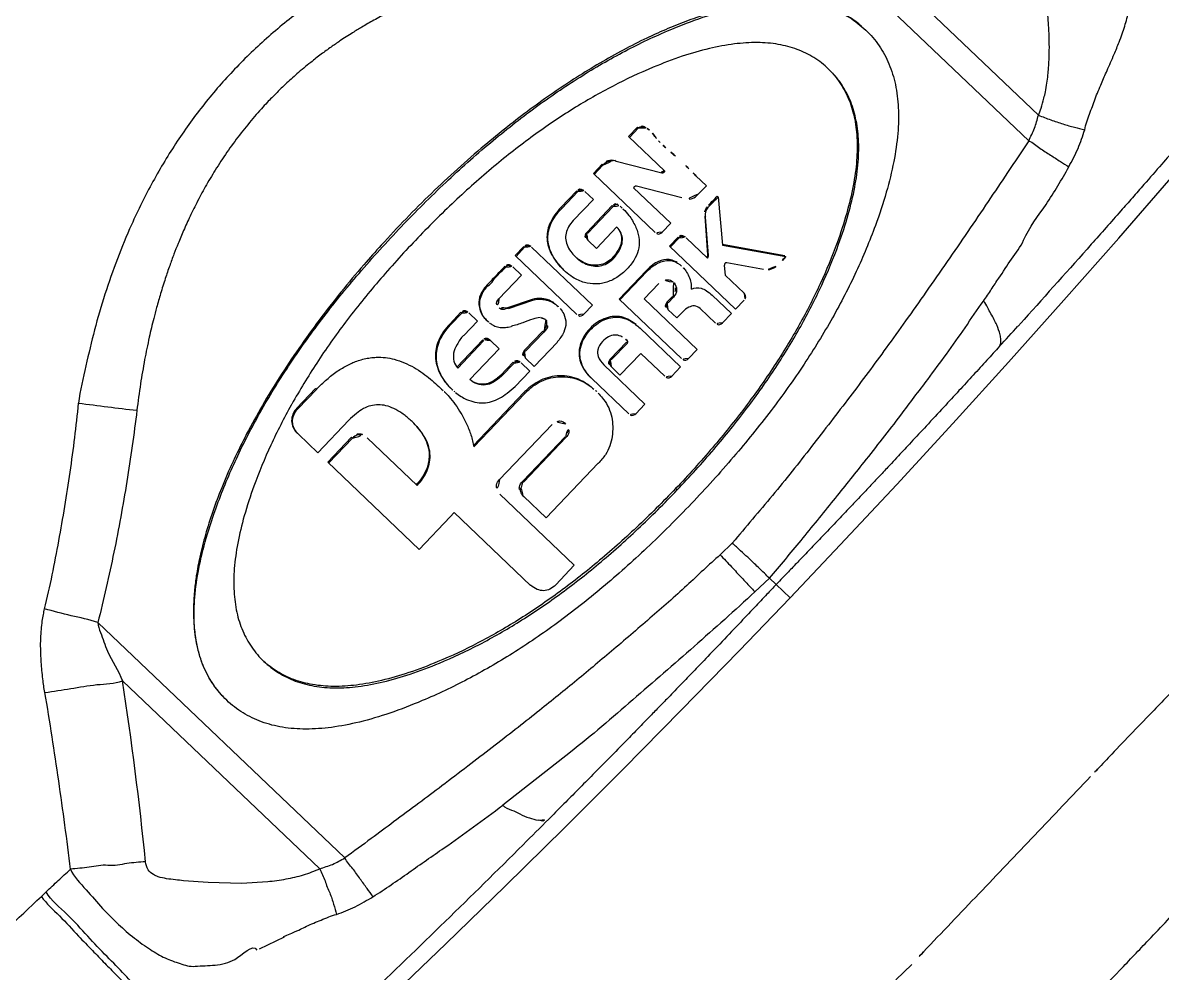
# Model space of a CAD drawing. Header units: millimetres. Extents: x 1145859089 to 1147511753, y -1047484727 to -1047247487.
# Drawn here: x 1146330632.4 to 1146330710.9, y -1047436318 to -1047436252.5 of the extents above; entities that cross this region are included whole.
import ezdxf
from ezdxf.xclip import XClip

# ---------------------------------------------------------------- set-up
doc = ezdxf.new("R2010")
doc.units = ezdxf.units.MM
doc.header["$LTSCALE"] = 100
doc.header["$MEASUREMENT"] = 0
doc.header["$XCLIPFRAME"] = 2
doc.linetypes.add('CENTERX2', pattern=[4, 2.5, -0.5, 0.5, -0.5])
doc.layers.get('0').update_dxf_attribs({"linetype": 'CONTINUOUS'})
for name, color, linetype in [('L-지중매입', 3, 'CENTERX2'), ('XREF', 135, 'CONTINUOUS'), ('단지배치도$0$W240910', 135, 'CONTINUOUS')]:
    doc.layers.add(name, color=color, linetype=linetype)

# ---------------------------------------------------------------- blocks, each defined once
blk = doc.blocks.new('단지배치도$0$zw$9902')
at = {"layer": '단지배치도$0$W240910', "linetype": 'ByBlock', "ltscale": 20}
for p, q in [((62011.038, -64875.096), (62028.05, -64891.316)), ((62028.717, -64889.553), (62015.137, -64876.605)), ((62001.11, -64890.377), (62000.494, -64891.024)), ((62000.554, -64891.081), (62001.171, -64890.435)), ((62001.11, -64890.377), (62001.171, -64890.435)), ((62002.994, -64893.407), (62000.494, -64891.024)), ((61998.668, -64892.939), (61998.065, -64893.571)), ((61998.125, -64893.629), (61998.728, -64892.996)), ((61998.668, -64892.939), (61998.728, -64892.996)), ((61999.572, -64892.667), (61999.632, -64892.724)), ((61999.632, -64892.724), (62002.791, -64893.529)), ((62002.319, -64897.627), (61998.065, -64893.571)), ((62002.738, -64893.473), (62002.73, -64893.471)), ((62002.745, -64893.475), (62002.738, -64893.473)), ((62002.76, -64893.476), (62002.745, -64893.475)), ((62002.766, -64893.476), (62002.76, -64893.476)), ((62002.776, -64893.475), (62002.766, -64893.476)), ((62002.791, -64893.47), (62002.776, -64893.475)), ((62002.808, -64893.464), (62002.791, -64893.47)), ((62002.791, -64893.529), (62002.798, -64893.531)), ((62002.798, -64893.531), (62002.806, -64893.532)), ((62002.806, -64893.532), (62002.814, -64893.533)), ((62002.827, -64893.455), (62002.808, -64893.464)), ((62002.814, -64893.533), (62002.821, -64893.534)), ((62002.821, -64893.534), (62002.828, -64893.534)), ((62002.845, -64893.443), (62002.827, -64893.455)), ((62002.828, -64893.534), (62002.837, -64893.532)), ((62002.837, -64893.532), (62002.852, -64893.527)), ((62002.863, -64893.429), (62002.845, -64893.443)), ((62002.852, -64893.527), (62002.869, -64893.521)), ((62002.882, -64893.412), (62002.863, -64893.429)), ((62002.869, -64893.521), (62002.887, -64893.513)), ((62002.899, -64893.394), (62002.882, -64893.412)), ((62002.887, -64893.513), (62002.905, -64893.501)), ((62002.916, -64893.373), (62002.899, -64893.394)), ((62002.905, -64893.501), (62002.924, -64893.486)), ((62002.933, -64893.35), (62002.916, -64893.373)), ((62002.924, -64893.486), (62002.942, -64893.469)), ((62002.942, -64893.469), (62002.96, -64893.451)), ((62002.96, -64893.451), (62002.977, -64893.43)), ((62002.977, -64893.43), (62002.994, -64893.407)), ((62005.126, -64893.731), (62005.848, -64894.421)), ((62034.247, -64898.021), (62037.992, -64893.712)), ((62000.848, -64894.533), (62000.834, -64894.554)), ((62000.834, -64894.554), (62003.394, -64896.995)), ((62000.863, -64894.514), (62000.848, -64894.533)), ((62000.879, -64894.496), (62000.863, -64894.514)), ((62000.895, -64894.481), (62000.879, -64894.496)), ((62000.912, -64894.467), (62000.895, -64894.481)), ((62000.929, -64894.456), (62000.912, -64894.467)), ((62000.946, -64894.447), (62000.929, -64894.456)), ((62000.964, -64894.441), (62000.946, -64894.447)), ((62000.979, -64894.437), (62000.964, -64894.441)), ((62000.989, -64894.434), (62000.979, -64894.437)), ((62000.996, -64894.434), (62000.989, -64894.434)), ((62001.003, -64894.435), (62000.996, -64894.434)), ((62001.011, -64894.436), (62001.003, -64894.435)), ((62001.019, -64894.437), (62001.011, -64894.436)), ((62001.027, -64894.439), (62001.019, -64894.437)), ((62004.15, -64895.243), (62001.027, -64894.439)), ((62005.848, -64894.421), (62005.294, -64895.002)), ((61996.929, -64894.762), (61995.829, -64895.917)), ((61995.889, -64895.974), (61996.99, -64894.82)), ((61998.064, -64895.371), (61996.682, -64896.818)), ((61996.929, -64894.762), (61996.99, -64894.82)), ((61997.471, -64894.806), (61998.064, -64895.371)), ((62006.594, -64895.135), (62006.654, -64895.192)), ((62006.654, -64895.189), (62006.955, -64898.501)), ((61995.829, -64895.917), (61995.889, -64895.974)), ((61999.368, -64895.786), (61997.616, -64897.623)), ((61997.677, -64897.68), (61999.428, -64895.843)), ((61999.368, -64895.786), (61999.428, -64895.843)), ((61999.91, -64895.831), (62000.044, -64895.948)), ((62003.394, -64896.995), (62002.801, -64897.616)), ((62005.733, -64896.52), (62005.793, -64896.577)), ((62005.733, -64896.52), (62005.929, -64899.169)), ((62005.989, -64899.226), (62005.793, -64896.577)), ((61997.677, -64897.68), (61997.616, -64897.623)), ((61999.684, -64897.255), (61998.279, -64898.728)), ((61998.279, -64898.728), (61997.686, -64898.163)), ((62003.904, -64897.952), (62003.311, -64898.574)), ((62003.372, -64898.631), (62003.964, -64898.01)), ((62003.904, -64897.952), (62003.964, -64898.01)), ((62004.445, -64897.997), (62005.922, -64899.405)), ((62006.955, -64898.501), (62011.313, -64899.289)), ((62011.253, -64899.231), (62006.963, -64898.456)), ((62030.47, -64902.303), (62034.247, -64898.021)), ((61993.271, -64898.599), (61992.679, -64899.22)), ((61996.933, -64903.276), (61992.679, -64899.22)), ((61992.739, -64899.277), (61993.331, -64898.656)), ((61993.271, -64898.599), (61993.331, -64898.656)), ((61993.815, -64898.643), (61998.009, -64902.642)), ((62007.86, -64902.911), (62003.311, -64898.574)), ((62005.871, -64899.339), (62005.861, -64899.348)), ((62005.881, -64899.329), (62005.871, -64899.339)), ((62005.889, -64899.318), (62005.881, -64899.329)), ((62005.897, -64899.307), (62005.889, -64899.318)), ((62005.904, -64899.295), (62005.897, -64899.307)), ((62005.911, -64899.276), (62005.904, -64899.295)), ((62005.917, -64899.248), (62005.911, -64899.276)), ((62005.923, -64899.212), (62005.917, -64899.248)), ((62005.929, -64899.169), (62005.923, -64899.212)), ((62005.957, -64899.365), (62005.964, -64899.353)), ((62005.964, -64899.353), (62005.971, -64899.334)), ((62005.971, -64899.334), (62005.978, -64899.305)), ((62005.978, -64899.305), (62005.984, -64899.269)), ((62005.984, -64899.269), (62005.989, -64899.226)), ((61991.969, -64899.964), (61992.029, -64900.022)), ((61992.513, -64900.008), (61993.106, -64900.574)), ((62005.922, -64899.405), (62005.932, -64899.396)), ((62005.932, -64899.396), (62005.941, -64899.386)), ((62005.941, -64899.386), (62005.95, -64899.375)), ((62005.95, -64899.375), (62005.957, -64899.365)), ((62007.086, -64899.873), (62007.083, -64899.909)), ((62007.083, -64899.909), (62007.143, -64900.569)), ((62007.09, -64899.843), (62007.086, -64899.873)), ((62007.094, -64899.819), (62007.09, -64899.843)), ((62007.098, -64899.804), (62007.094, -64899.819)), ((62007.103, -64899.795), (62007.098, -64899.804)), ((62007.108, -64899.786), (62007.103, -64899.795)), ((62007.114, -64899.777), (62007.108, -64899.786)), ((62007.121, -64899.768), (62007.114, -64899.777)), ((62007.128, -64899.76), (62007.121, -64899.768)), ((62007.136, -64899.753), (62007.128, -64899.76)), ((62007.144, -64899.747), (62007.136, -64899.753)), ((62007.153, -64899.742), (62007.144, -64899.747)), ((62007.163, -64899.737), (62007.153, -64899.742)), ((62007.173, -64899.733), (62007.163, -64899.737)), ((62007.183, -64899.73), (62007.173, -64899.733)), ((62007.194, -64899.728), (62007.183, -64899.73)), ((62007.205, -64899.726), (62007.194, -64899.728)), ((62007.217, -64899.725), (62007.205, -64899.726)), ((62007.229, -64899.725), (62007.217, -64899.725)), ((62007.242, -64899.726), (62007.229, -64899.725)), ((62007.255, -64899.728), (62007.242, -64899.726)), ((62009.784, -64900.188), (62007.255, -64899.728)), ((61993.106, -64900.574), (61991.562, -64902.193)), ((62001.697, -64900.267), (61999.835, -64902.219)), ((61999.896, -64902.277), (62001.757, -64900.325)), ((62001.697, -64900.267), (62001.757, -64900.325)), ((62007.143, -64900.569), (62008.441, -64901.807)), ((61990.741, -64901.252), (61990.801, -64901.31)), ((62002.579, -64901.141), (62001.563, -64902.206)), ((61993.847, -64902.239), (61992.15, -64902.814)), ((61992.21, -64902.871), (61993.907, -64902.297)), ((61993.847, -64902.239), (61993.907, -64902.297)), ((62004.138, -64906.322), (61999.835, -64902.219)), ((62001.563, -64902.206), (62005.213, -64905.687)), ((62003.515, -64902.036), (62003.155, -64902.415)), ((62003.155, -64902.415), (62003.215, -64902.472)), ((62003.215, -64902.472), (62003.575, -64902.093)), ((62003.515, -64902.036), (62003.575, -64902.093)), ((62006.255, -64901.955), (62007.573, -64903.212)), ((62008.452, -64902.29), (62007.86, -64902.911)), ((62026.663, -64906.558), (62030.47, -64902.303)), ((61988.949, -64903.132), (61988.176, -64903.942)), ((61988.237, -64904), (61989.009, -64903.19)), ((61988.949, -64903.132), (61989.009, -64903.19)), ((61989.491, -64903.178), (61990.084, -64903.743)), ((61992.149, -64902.814), (61992.209, -64902.872)), ((61998.009, -64902.642), (61997.416, -64903.264)), ((62003.818, -64903.521), (62003.225, -64902.956)), ((62004.217, -64903.103), (62003.818, -64903.521)), ((62006.474, -64903.871), (62005.417, -64902.864)), ((62007.573, -64903.212), (62006.956, -64903.858)), ((61988.176, -64903.942), (61988.237, -64904)), ((61990.084, -64903.743), (61989.137, -64904.737)), ((61990.687, -64903.644), (61990.824, -64903.775)), ((62027.723, -64903.619), (62027.309, -64904.076)), ((61992.201, -64904.146), (61992.403, -64904.098)), ((61994.583, -64904.432), (61993.331, -64905.745)), ((61994.643, -64904.49), (61993.391, -64905.803)), ((61994.583, -64904.432), (61994.643, -64904.49)), ((62001.283, -64904.218), (62004.075, -64906.88)), ((61990.449, -64905.037), (61988.661, -64906.913)), ((61988.721, -64906.97), (61990.51, -64905.095)), ((61990.449, -64905.037), (61990.51, -64905.095)), ((61991.585, -64905.646), (61990.992, -64905.081)), ((61995.585, -64905.184), (61993.995, -64906.852)), ((62000.344, -64905.19), (61999.233, -64906.355)), ((62000.405, -64905.247), (61999.293, -64906.413)), ((62000.344, -64905.19), (62000.405, -64905.247)), ((62000.398, -64905.082), (62000.39, -64905.074)), ((62000.406, -64905.091), (62000.398, -64905.082)), ((62000.405, -64905.247), (62000.413, -64905.238)), ((62000.412, -64905.101), (62000.406, -64905.091)), ((62000.418, -64905.11), (62000.412, -64905.101)), ((62000.413, -64905.238), (62000.419, -64905.229)), ((62000.424, -64905.12), (62000.418, -64905.11)), ((62000.419, -64905.229), (62000.425, -64905.22)), ((62000.428, -64905.13), (62000.424, -64905.12)), ((62000.425, -64905.22), (62000.429, -64905.21)), ((62000.432, -64905.141), (62000.428, -64905.13)), ((62000.429, -64905.21), (62000.433, -64905.201)), ((62000.435, -64905.151), (62000.432, -64905.141)), ((62000.433, -64905.201), (62000.436, -64905.191)), ((62000.437, -64905.161), (62000.435, -64905.151)), ((62000.436, -64905.191), (62000.437, -64905.181)), ((62000.437, -64905.172), (62000.437, -64905.161)), ((62000.437, -64905.181), (62000.437, -64905.172)), ((61991.585, -64905.646), (61989.56, -64907.77)), ((61993.391, -64905.803), (61993.331, -64905.745)), ((61993.995, -64906.852), (61993.402, -64906.287)), ((61999.293, -64906.413), (61999.233, -64906.355)), ((62001.324, -64905.964), (61999.897, -64907.461)), ((62002.976, -64907.54), (62001.324, -64905.964)), ((62005.213, -64905.687), (62004.621, -64906.308)), ((61992.549, -64906.565), (61991.679, -64907.477)), ((61991.74, -64907.535), (61992.609, -64906.623)), ((61992.549, -64906.565), (61992.609, -64906.623)), ((61993.685, -64907.177), (61992.677, -64908.234)), ((61993.092, -64906.611), (61993.685, -64907.177)), ((61998.785, -64906.757), (62001.618, -64909.457)), ((61999.897, -64907.461), (61999.303, -64906.895)), ((62004.075, -64906.88), (62003.459, -64907.526)), ((62022.825, -64910.785), (62026.663, -64906.558)), ((61991.68, -64907.477), (61991.74, -64907.534)), ((62000.509, -64910.127), (61997.963, -64907.7)), ((61978.932, -64908.385), (61977.651, -64909.728)), ((61977.712, -64909.785), (61978.992, -64908.443)), ((61978.932, -64908.385), (61978.992, -64908.443)), ((61988.291, -64908.403), (61988.345, -64908.457)), ((61993.284, -64908.66), (61989.811, -64912.302)), ((61989.831, -64912.402), (61993.345, -64908.717)), ((61993.345, -64908.717), (61993.284, -64908.66)), ((62001.618, -64909.457), (62000.991, -64910.114)), ((61977.651, -64909.728), (61977.712, -64909.785)), ((61981.221, -64910.568), (61979.087, -64912.805)), ((61995.218, -64910.849), (61991.596, -64914.648)), ((62018.957, -64914.984), (62022.825, -64910.785)), ((61979.087, -64912.805), (61977.749, -64911.53)), ((61981.406, -64911.737), (61979.768, -64913.455)), ((61979.829, -64913.512), (61981.467, -64911.794)), ((61981.406, -64911.737), (61981.467, -64911.794)), ((61982.479, -64911.768), (61985.927, -64915.055)), ((61996.116, -64911.705), (61993.206, -64914.757)), ((61993.266, -64914.815), (61996.176, -64911.762)), ((61996.116, -64911.705), (61996.176, -64911.763)), ((61986.069, -64919.463), (61979.768, -64913.455)), ((61998.394, -64913.532), (61994.816, -64917.285)), ((61993.206, -64914.757), (61993.266, -64914.815)), ((62015.058, -64919.155), (62018.957, -64914.984)), ((61991.619, -64915.661), (61996.753, -64920.556)), ((61993.284, -64915.832), (61993.234, -64915.778)), ((61994.816, -64917.285), (61993.288, -64915.827)), ((62003.836, -64915.367), (62003.731, -64915.267)), ((61988.203, -64917.225), (61986.069, -64919.463)), ((61988.203, -64917.225), (61988.47, -64916.93)), ((61993.728, -64921.943), (61988.47, -64916.93)), ((62006.796, -64919.832), (62007.652, -64919.019)), ((62011.611, -64922.793), (62015.058, -64919.155)), ((61996.753, -64920.556), (61995.473, -64921.899)), ((62009.184, -64922.382), (62010.2, -64921.447)), ((62010.653, -64921.879), (62010.2, -64921.448)), ((62011.611, -64922.793), (62010.653, -64921.879)), ((62008.102, -64926.451), (62011.611, -64922.793)), ((62012.034, -64922.35), (62011.611, -64922.793)), ((61980.953, -64940.712), (61963.941, -64924.492)), ((62004.121, -64930.543), (62008.102, -64926.451)), ((61965.643, -64928.514), (61979.223, -64941.462)), ((62000.11, -64934.607), (62004.121, -64930.543)), ((61996.479, -64933.429), (61991.825, -64937.073)), ((61996.07, -64938.641), (62000.11, -64934.607)), ((61992.002, -64942.646), (61996.07, -64938.641)), ((61971.53, -64942.407), (61969.837, -64942.279)), ((61973.824, -64942.461), (61971.53, -64942.407)), ((61975.638, -64942.359), (61973.824, -64942.461)), ((61960.051, -64943.356), (61960.388, -64943.034)), ((61987.904, -64946.622), (61992.002, -64942.646)), ((61975.068, -64946.967), (61976.785, -64946.133)), ((61983.778, -64950.568), (61987.904, -64946.622)), ((62019.992, -64948.038), (62018.891, -64949.099))]:
    blk.add_line(p, q, dxfattribs=at)
at = {"layer": '단지배치도$0$W240910'}
for centre, radius, start, end in [((56819.18, -60798.975), 5249.427, 201.408303, 356.712088), ((56819.18, -60798.975), 5399.427, 202.101618, 356.712088), ((57394.291, -57699.4), 11431.377, 251.6277496, 321.4181311)]:
    blk.add_arc(centre, radius, start, end, dxfattribs=at)
at = {"layer": '단지배치도$0$W240910', "linetype": 'ByBlock', "ltscale": 20}
for centre, radius, start, end in [((61979.259, -64919.21), 36.313, 45.64805, 46.82096), ((61911.471, -64988.588), 133.311, 45.36519, 45.65943), ((61997.47, -64898.764), 3.815, 45.89643, 47.55518), ((62002.829, -64901.385), 1.952, 39.17504, 47.58689), ((61991.846, -64902.701), 1.482, 226.41872, 231.25219), ((61492.297, -64419.181), 722.053, 317.663498, 317.813162), ((61983.645, -64912.783), 5.896, 44.5195, 46.35263), ((61995.137, -64911.89), 4.565, 46.33542, 49.41343), ((61995.152, -64911.879), 4.546, 43.27868, 46.38119), ((61999.958, -64624.94), 286.884, 262.51996, 263.32834), ((61717.521, -64966.381), 250.996, 5.81015, 8.67726), ((61480.81, -64425.017), 726.341, 314.868084, 315.06555), ((61477.072, -64421.252), 731.647, 313.686826, 314.867493), ((62248.681, -65162.02), 313.188, 136.68738, 136.90279)]:
    blk.add_arc(centre, radius, start, end, dxfattribs=at)
for points, start_tangent, end_tangent in [([(61995.883, -64874.487), (61992.713, -64875.284), (61989.725, -64876.214), (61986.671, -64877.38), (61983.781, -64878.717), (61980.916, -64880.313), (61978.258, -64882.09), (61975.704, -64884.137), (61973.362, -64886.385), (61971.285, -64888.77), (61969.409, -64891.351), (61967.733, -64894.128), (61966.257, -64897.101), (61965.285, -64899.446), (61964.428, -64901.893), (61963.71, -64904.345), (61963.115, -64906.809), (61962.611, -64909.382)], (-0.986335, -0.164753), (-0.118554, -0.992948)), ([(61996.572, -64878.475), (61993.656, -64879.049), (61990.782, -64879.793), (61987.971, -64880.722), (61985.276, -64881.838), (61984.581, -64882.167), (61983.878, -64882.519), (61982.946, -64883.017), (61982.122, -64883.489), (61981.488, -64883.876), (61981.034, -64884.164), (61980.612, -64884.443), (61980, -64884.866), (61979.328, -64885.356), (61978.602, -64885.919), (61977.649, -64886.714), (61976.868, -64887.419), (61976.283, -64887.982), (61975.915, -64888.354), (61975.603, -64888.68), (61975.2, -64889.116), (61974.726, -64889.654), (61973.809, -64890.774), (61972.116, -64893.19), (61971.417, -64894.355), (61970.813, -64895.466), (61970.291, -64896.516), (61969.844, -64897.496), (61969.463, -64898.403), (61969.181, -64899.122), (61968.886, -64899.921), (61968.585, -64900.804), (61968.259, -64901.843), (61967.986, -64902.799), (61967.786, -64903.562), (61967.478, -64904.854), (61967.164, -64906.39), (61966.877, -64908.066), (61966.628, -64909.881)], (-0.986834, -0.161739), (-0.124011, -0.992281)), ([(62028.717, -64889.553), (62028.893, -64889.073), (62029.093, -64888.388), (62029.193, -64887.949), (62029.301, -64887.343), (62029.371, -64886.793), (62029.416, -64886.302), (62029.457, -64885.526), (62029.466, -64884.662), (62029.454, -64884.113), (62029.419, -64883.36), (62029.372, -64882.689), (62029.294, -64881.843), (62029.218, -64881.166), (62029.155, -64880.655), (62029.059, -64879.958), (62028.968, -64879.397)], (0.387369, 0.921925), (-0.145651, 0.989336)), ([(62031.907, -64890.555), (62032.239, -64889.475), (62032.621, -64888.431), (62033.059, -64887.364), (62033.442, -64886.483), (62033.93, -64885.36), (62034.275, -64884.518), (62034.487, -64883.95), (62034.661, -64883.425), (62034.809, -64882.901), (62034.929, -64882.372), (62035.007, -64881.876), (62035.046, -64881.262), (62035.014, -64880.67), (62034.918, -64880.123), (62034.756, -64879.567)], (0.137583, 0.99049), (-0.328923, 0.944357)), ([(61972.818, -64929.851), (61971.901, -64928.776), (61971.222, -64927.528), (61970.781, -64926.107), (61970.58, -64924.511), (61970.616, -64922.742), (61970.892, -64920.8), (61971.406, -64918.683), (61972.158, -64916.393), (61973.481, -64913.215), (61975.119, -64910.031), (61977.073, -64906.842), (61979.343, -64903.647), (61981.928, -64900.448), (61984.829, -64897.243), (61987.895, -64894.19), (61990.971, -64891.453), (61994.055, -64889.033), (61997.147, -64886.929), (62000.249, -64885.141), (62003.359, -64883.67), (62005.606, -64882.812), (62007.693, -64882.199), (62009.618, -64881.833), (62011.382, -64881.714), (62012.984, -64881.84), (62014.425, -64882.213), (62015.705, -64882.832), (62016.824, -64883.697)], (-0.724617, 0.689152), (0.723747, -0.690066)), ([(62016.524, -64883.419), (62016.42, -64883.329), (62016.076, -64883.062), (62015.461, -64882.669), (62014.798, -64882.343), (62014.091, -64882.084), (62013.223, -64881.867), (62012.379, -64881.741), (62011.503, -64881.686), (62011.08, -64881.683), (62010.035, -64881.735), (62008.97, -64881.865), (62007.885, -64882.067), (62006.78, -64882.337), (62005.126, -64882.849), (62003.731, -64883.373), (62002.327, -64883.976), (62001.748, -64884.247), (62000.128, -64885.066), (61998.515, -64885.97), (61996.909, -64886.954), (61995.311, -64888.015), (61993.722, -64889.15), (61992.143, -64890.357), (61990.576, -64891.634), (61988.701, -64893.268), (61986.91, -64894.941), (61985.162, -64896.686), (61983.46, -64898.5), (61982.26, -64899.852), (61980.68, -64901.744), (61979.187, -64903.665), (61977.782, -64905.613), (61976.473, -64907.578), (61975.273, -64909.547), (61974.188, -64911.512), (61973.324, -64913.254), (61973.255, -64913.402)], (-0.752511, 0.658579), (-0.420567, -0.907261)), ([(62016.824, -64883.697), (62017.742, -64884.771), (62018.421, -64886.019), (62018.862, -64887.441), (62019.064, -64889.036), (62019.028, -64890.805), (62018.753, -64892.747), (62018.24, -64894.863), (62017.488, -64897.152), (62016.166, -64900.33), (62014.528, -64903.513), (62012.574, -64906.702), (62010.304, -64909.896), (62007.719, -64913.096), (62004.817, -64916.302), (62001.75, -64919.356), (61998.674, -64922.093), (61995.589, -64924.514), (61992.496, -64926.619), (61989.395, -64928.406), (61986.285, -64929.878), (61984.037, -64930.736), (61981.951, -64931.349), (61980.026, -64931.715), (61978.262, -64931.834), (61976.659, -64931.708), (61975.218, -64931.335), (61973.937, -64930.716), (61972.818, -64929.85)], (0.724619, -0.68915), (-0.723747, 0.690066)), ([(62014.267, -64886.379), (62013.254, -64885.592), (62012.099, -64885.026), (62010.802, -64884.68), (62009.362, -64884.555), (62007.78, -64884.65), (62006.056, -64884.965), (62004.189, -64885.501), (62002.18, -64886.257), (61999.421, -64887.548), (61996.675, -64889.117), (61993.94, -64890.965), (61991.218, -64893.091), (61988.507, -64895.496), (61985.809, -64898.179)], (-0.723989, 0.689812), (-0.690066, -0.723747)), ([(62044.15, -64884.83), (62043.683, -64885.382), (62043.127, -64886.039), (62042.481, -64886.799), (62041.726, -64887.684), (62041.038, -64888.49), (62040.492, -64889.127), (62040.089, -64889.595), (62039.849, -64889.875), (62039.502, -64890.278), (62039.003, -64890.856), (62038.212, -64891.77), (62037.206, -64892.93), (62035.982, -64894.333), (62035.584, -64894.788), (62035.186, -64895.242), (62034.788, -64895.696), (62034.389, -64896.149), (62032.356, -64898.449), (62027.723, -64903.619)], (-0.645136, -0.764067), (-0.670781, -0.741656)), ([(62014.461, -64886.584), (62014.996, -64887.253), (62015.617, -64888.38), (62016.024, -64889.659), (62016.217, -64891.09), (62016.196, -64892.674), (62015.961, -64894.409), (62015.512, -64896.297), (62014.85, -64898.337), (62013.682, -64901.17), (62012.239, -64903.999), (62010.523, -64906.823), (62008.533, -64909.642), (62006.269, -64912.457), (62003.731, -64915.267)], (0.676129, -0.736783), (-0.689947, -0.72386)), ([(62003.836, -64915.367), (62006.375, -64912.556), (62008.64, -64909.741), (62010.63, -64906.922), (62012.346, -64904.098), (62013.788, -64901.27), (62014.955, -64898.438), (62015.618, -64896.396), (62016.066, -64894.508), (62016.301, -64892.771), (62016.322, -64891.188), (62016.129, -64889.757), (62015.722, -64888.478), (62015.101, -64887.352), (62014.267, -64886.379)], (0.689947, 0.72386), (-0.723989, 0.689812)), ([(62028.05, -64891.316), (62028.448, -64890.454), (62028.717, -64889.553)], (0.39925, 0.916842), (0.305801, 0.952096)), ([(62028.717, -64889.553), (62029.564, -64889.873), (62030.406, -64890.157), (62031.201, -64890.388), (62031.909, -64890.556)], (0.9288, -0.370582), (0.979275, -0.202538)), ([(62001.702, -64890.444), (62001.557, -64890.341), (62001.11, -64890.377)], (-0.720469, 0.693487), (-0.702889, -0.7113)), ([(62001.171, -64890.435), (62001.618, -64890.399), (62001.776, -64890.472)], (0.702889, 0.7113), (0.863307, -0.50468)), ([(62001.776, -64890.472), (62002.136, -64890.804)], (0.863307, -0.50468), (0.626125, -0.779723)), ([(62030.805, -64893.116), (62031.443, -64891.857), (62031.907, -64890.555)], (0.467512, 0.883987), (0.314111, 0.949386)), ([(62002.136, -64890.804), (62002.361, -64891.097), (62002.543, -64891.31)], (0.626125, -0.779723), (0.676024, -0.73688)), ([(62002.543, -64891.31), (62002.861, -64891.627)], (0.676024, -0.73688), (0.734328, -0.678795)), ([(62028.05, -64891.316), (62026.587, -64893.511), (62025.252, -64895.5), (62023.845, -64897.577), (62022.429, -64899.642), (62020.97, -64901.74), (62019.57, -64903.719), (62018.229, -64905.58)], (-0.55653, -0.830827), (-0.585129, -0.810941)), ([(62028.05, -64891.316), (62028.815, -64891.821), (62029.554, -64892.306), (62030.229, -64892.746), (62030.805, -64893.117)], (0.913868, -0.406012), (0.842106, -0.539313)), ([(62002.861, -64891.627), (62003.407, -64892.102)], (0.734328, -0.678795), (0.760248, -0.649633)), ([(62003.407, -64892.102), (62003.523, -64892.202), (62004.108, -64892.73)], (0.760248, -0.649633), (0.730104, -0.683336)), ([(61999.572, -64892.666), (61999.079, -64892.672), (61998.667, -64892.938)], (-0.973556, 0.228447), (-0.680513, -0.732736)), ([(61998.727, -64892.995), (61999.139, -64892.73), (61999.632, -64892.724)], (0.680513, 0.732736), (0.973556, -0.228447)), ([(62027.697, -64898.163), (62029.24, -64895.704), (62030.805, -64893.116)], (0.401465, 0.915874), (0.483109, 0.87556)), ([(61996.99, -64894.82), (61997.351, -64894.722), (61997.398, -64894.82)], (0.703436, 0.710758), (0.182203, -0.983261)), ([(61997.411, -64894.748), (61997.05, -64894.672), (61997.006, -64894.772)], (-0.724734, 0.689029), (-0.132154, -0.991229)), ([(62005.294, -64895.002), (62004.877, -64895.3), (62004.15, -64895.243)], (-0.690066, -0.723747), (-0.956393, 0.292084)), ([(62005.793, -64896.577), (62005.84, -64896.137), (62006.074, -64895.79), (62006.657, -64895.192)], (-0.145264, 0.989393), (0.677881, 0.735172)), ([(62006.597, -64895.135), (62006.014, -64895.733), (62005.9, -64895.87)], (-0.677881, -0.735172), (-0.595643, -0.803249)), ([(61995.829, -64895.917), (61995.407, -64896.425), (61995.107, -64896.935), (61994.928, -64897.449), (61994.872, -64897.965), (61994.937, -64898.484), (61995.123, -64899.006), (61995.431, -64899.531), (61995.861, -64900.058), (61996.081, -64900.276)], (-0.689911, -0.723894), (0.734459, -0.678653)), ([(61996.141, -64900.332), (61995.922, -64900.115), (61995.492, -64899.588), (61995.184, -64899.063), (61994.997, -64898.541), (61994.932, -64898.022), (61994.989, -64897.506), (61995.167, -64896.993), (61995.467, -64896.482), (61995.889, -64895.974)], (-0.736324, 0.67663), (0.689911, 0.723894)), ([(62000.125, -64896.024), (62000.507, -64896.454), (62000.961, -64897.208), (62001.105, -64897.578), (62001.191, -64897.948), (62001.189, -64898.684), (62000.953, -64899.375), (62000.466, -64900.061), (61999.778, -64900.668), (61999.001, -64901.048), (61998.616, -64901.144), (61998.229, -64901.18), (61997.449, -64901.077), (61997.031, -64900.926), (61996.637, -64900.715), (61996.141, -64900.332)], (0.718099, -0.695941), (-0.736324, 0.67663)), ([(61999.428, -64895.843), (61999.789, -64895.747), (61999.836, -64895.844)], (0.703555, 0.710641), (0.180466, -0.983581)), ([(61999.609, -64895.659), (61999.488, -64895.696), (61999.445, -64895.796)], (-0.996502, 0.083571), (-0.134169, -0.990959)), ([(61999.728, -64895.692), (61999.609, -64895.659)], (-0.90773, 0.419556), (-0.996502, 0.083571)), ([(62005.9, -64895.87), (62005.78, -64896.08), (62005.733, -64896.52)], (-0.595643, -0.803249), (0.145264, -0.989393)), ([(61996.682, -64896.818), (61996.354, -64897.248), (61996.181, -64897.688), (61996.164, -64898.136), (61996.302, -64898.593), (61996.586, -64899.044), (61996.854, -64899.333)], (-0.689793, -0.724007), (0.730434, -0.682983)), ([(61996.854, -64899.333), (61997.002, -64899.462), (61997.449, -64899.757), (61997.923, -64899.917), (61998.425, -64899.944), (61998.883, -64899.827), (61999.297, -64899.565), (61999.666, -64899.158), (61999.964, -64898.629), (62000.066, -64898.135), (61999.972, -64897.678), (61999.681, -64897.256)], (0.730434, -0.682983), (-0.694733, 0.719268)), ([(61999.911, -64897.621), (62000.006, -64898.078), (61999.904, -64898.572), (61999.605, -64899.101), (61999.236, -64899.508), (61998.822, -64899.77), (61998.364, -64899.887), (61997.862, -64899.859), (61997.388, -64899.699), (61996.942, -64899.404), (61996.856, -64899.331)], (0.397084, -0.917782), (-0.74928, 0.662254)), ([(61997.616, -64897.623), (61997.536, -64897.985), (61997.636, -64898.029)], (-0.689049, -0.724714), (0.990294, -0.138992)), ([(61997.686, -64898.163), (61997.592, -64897.802), (61997.69, -64897.755)], (-0.710542, 0.703655), (0.984408, 0.175902)), ([(62002.801, -64897.616), (62002.44, -64897.707), (62002.394, -64897.611)], (-0.703605, -0.710591), (-0.178534, 0.983934)), ([(62004.385, -64897.94), (62004.024, -64897.862), (62003.981, -64897.962)], (-0.724735, 0.689028), (-0.134658, -0.990892)), ([(61985.809, -64898.179), (61983.27, -64900.991), (61981.004, -64903.806), (61979.013, -64906.626), (61977.297, -64909.451), (61977.26, -64909.516)], (-0.689947, -0.72386), (-0.48631, -0.873787)), ([(61993.331, -64898.656), (61993.694, -64898.559), (61993.741, -64898.657)], (0.703419, 0.710776), (0.181727, -0.983349)), ([(61993.754, -64898.586), (61993.392, -64898.508), (61993.348, -64898.609)], (-0.724728, 0.689035), (-0.132609, -0.991168)), ([(62003.964, -64898.01), (62004.325, -64897.914), (62004.372, -64898.011)], (0.703572, 0.710624), (0.180018, -0.983663)), ([(62025.993, -64900.777), (62026.854, -64899.469), (62027.697, -64898.163)], (0.578148, 0.815932), (0.401465, 0.915874)), ([(62011.311, -64899.287), (62010.642, -64899.972)], (-0.702141, -0.712037), (-0.809797, -0.586711)), ([(61991.969, -64899.964), (61991.104, -64900.879), (61990.741, -64901.252)], (-0.685405, -0.728162), (0.681674, 0.731656)), ([(61990.801, -64901.31), (61991.165, -64900.936), (61992.029, -64900.022)], (0.922175, 0.386772), (0.685405, 0.728162)), ([(61992.029, -64900.022), (61992.392, -64899.924), (61992.439, -64900.022)], (0.703419, 0.710776), (0.181727, -0.983349)), ([(61992.452, -64899.951), (61992.09, -64899.874), (61992.046, -64899.975)], (-0.724728, 0.689035), (-0.132609, -0.991168)), ([(62003.827, -64899.693), (62003.694, -64899.621), (62003.278, -64899.505), (62002.552, -64899.635), (62002.17, -64899.854), (62001.697, -64900.267)], (-0.854402, 0.519613), (-0.690066, -0.723747)), ([(62001.757, -64900.325), (62002.222, -64899.917), (62002.613, -64899.693), (62002.981, -64899.578), (62003.55, -64899.602), (62004.145, -64899.944)], (0.690066, 0.723747), (0.744157, -0.668005)), ([(62010.642, -64899.972), (62010.226, -64900.172), (62009.784, -64900.189)], (-0.809797, -0.586711), (-0.978643, 0.205566)), ([(62003.57, -64901.057), (62003.29, -64900.902), (62002.579, -64901.141)], (-0.727645, 0.685953), (-0.728046, -0.685528)), ([(62004.342, -64900.152), (62004.429, -64900.267), (62004.644, -64900.655), (62004.777, -64901.086), (62004.811, -64901.527)], (0.632081, -0.774902), (-0.036264, -0.999342)), ([(62024.935, -64902.353), (62025.472, -64901.559), (62025.993, -64900.777)], (0.601842, 0.798615), (0.578148, 0.815932)), ([(61990.741, -64901.252), (61990.422, -64901.664), (61990.234, -64902.089), (61990.212, -64902.805), (61990.626, -64903.587)], (-0.690066, -0.723747), (0.723747, -0.690066)), ([(61990.48, -64903.389), (61990.273, -64902.862), (61990.294, -64902.147), (61990.482, -64901.721), (61990.801, -64901.31)], (-0.531116, 0.847299), (0.690066, 0.723747)), ([(62003.726, -64901.435), (62003.515, -64902.036)], (0.065687, -0.99784), (-0.690488, -0.723343)), ([(62003.575, -64902.093), (62003.797, -64901.577), (62003.619, -64901.108), (62003.57, -64901.057)], (0.690471, 0.72336), (-0.727645, 0.685953)), ([(62004.813, -64901.53), (62005.487, -64901.475), (62005.854, -64901.645), (62006.253, -64901.957)], (0.914228, 0.405199), (0.734076, -0.679067)), ([(61991.562, -64902.193), (61991.422, -64902.601), (61991.583, -64902.656)], (-0.678984, -0.734153), (0.996845, -0.079372)), ([(61995.344, -64902.485), (61995.013, -64902.302), (61994.518, -64902.185), (61993.847, -64902.239)], (-0.810639, 0.585546), (-0.948894, -0.315596)), ([(61993.907, -64902.297), (61994.578, -64902.242), (61995.073, -64902.36), (61995.563, -64902.674)], (0.948894, 0.315596), (0.723747, -0.690066)), ([(62003.155, -64902.415), (62003.075, -64902.778), (62003.175, -64902.822)], (-0.690336, -0.723489), (0.990472, -0.137716)), ([(62008.441, -64901.807), (62008.535, -64902.17), (62008.438, -64902.217)], (0.702757, -0.71143), (-0.98307, -0.183228)), ([(62021.099, -64907.748), (62022.375, -64906.005), (62023.666, -64904.191), (62024.935, -64902.353)], (0.580584, 0.814201), (0.595572, 0.803302)), ([(62026.04, -64905.472), (62026.132, -64905.037), (62026.078, -64904.675), (62025.842, -64904.001), (62025.677, -64903.647), (62025.222, -64902.812), (62024.935, -64902.353)], (0.507368, 0.86173), (-0.794329, 0.607488)), ([(61989.009, -64903.19), (61989.37, -64903.094), (61989.417, -64903.191)], (0.703537, 0.710659), (0.179992, -0.983668)), ([(61989.431, -64903.12), (61989.069, -64903.042), (61989.025, -64903.143)], (-0.72473, 0.689033), (-0.134617, -0.990898)), ([(61991.569, -64902.832), (61992.219, -64902.901)], (0.74062, -0.671925), (0.960119, 0.279593)), ([(61992.159, -64902.844), (61991.748, -64902.87), (61991.685, -64902.755)], (-0.960119, -0.279593), (-0.255213, 0.966885)), ([(61995.563, -64902.674), (61995.77, -64902.878)], (0.754348, -0.656475), (0.664242, -0.747518)), ([(61995.77, -64902.878), (61996.02, -64903.242), (61996.169, -64903.878), (61996.026, -64904.496), (61995.574, -64905.175)], (0.664242, -0.747518), (-0.636545, -0.771239)), ([(61997.416, -64903.264), (61997.054, -64903.355), (61997.008, -64903.259)], (-0.703571, -0.710625), (-0.17906, 0.983838)), ([(61999.049, -64995.681), (62003.245, -64991.743), (62007.559, -64987.65), (62011.989, -64983.397), (62016.533, -64978.982), (62021.122, -64974.47), (62022.147, -64973.454), (62023.388, -64972.221), (62024.6, -64971.013), (62025.783, -64969.83), (62026.937, -64968.672), (62028.062, -64967.539), (62030.984, -64964.582), (62033.695, -64961.818), (62036.195, -64959.251), (62038.485, -64956.883), (62040.568, -64954.718), (62042.061, -64953.159), (62043.426, -64951.726), (62044.674, -64950.412), (62045.977, -64949.036), (62047.398, -64947.529), (62049.377, -64945.421), (62051.545, -64943.098), (62053.9, -64940.559), (62056.439, -64937.803), (62059.16, -64934.827), (62062.358, -64931.3), (62065.768, -64927.505), (62066.467, -64926.722), (62067.098, -64926.014), (62067.724, -64925.31), (62068.347, -64924.609), (62068.966, -64923.911), (62072.817, -64919.539), (62076.569, -64915.231), (62080.169, -64911.054), (62083.619, -64907.009), (62086.922, -64903.097)], (0.730815, 0.682576), (0.643525, 0.765425)), ([(62003.225, -64902.956), (62003.13, -64902.594), (62003.229, -64902.547)], (-0.710592, 0.703604), (0.984553, 0.175089)), ([(62005.417, -64902.864), (62005.021, -64902.69), (62004.643, -64902.783), (62004.217, -64903.103)], (-0.723747, 0.690066), (-0.690066, -0.723747)), ([(61988.175, -64903.941), (61987.732, -64904.48), (61987.419, -64905.047), (61987.238, -64905.626), (61987.192, -64906.192), (61987.279, -64906.766), (61987.496, -64907.345), (61987.829, -64907.89), (61988.231, -64908.345)], (-0.695947, -0.718093), (0.74477, -0.667322)), ([(61988.014, -64908.11), (61987.889, -64907.948), (61987.556, -64907.403), (61987.339, -64906.823), (61987.252, -64906.249), (61987.298, -64905.683), (61987.48, -64905.105), (61987.792, -64904.537), (61988.235, -64903.999)], (-0.633978, 0.773351), (0.695947, 0.718093)), ([(61990.687, -64903.644), (61990.48, -64903.389)], (-0.723747, 0.690066), (-0.531116, 0.847299)), ([(61990.918, -64903.858), (61991.122, -64903.995), (61991.465, -64904.135), (61991.832, -64904.186), (61992.201, -64904.146)], (0.77985, -0.625967), (0.972993, 0.230835)), ([(61994.392, -64903.495), (61993.905, -64903.596), (61993.205, -64903.847), (61992.403, -64904.098)], (-0.999504, 0.031486), (-0.972803, -0.231636)), ([(61994.776, -64903.634), (61994.466, -64903.502), (61994.392, -64903.495)], (-0.760501, 0.649336), (-0.999504, 0.031486)), ([(61994.79, -64903.66), (61994.75, -64904.219), (61994.578, -64904.298)], (0.597932, -0.801547), (-0.999457, -0.032952)), ([(61994.643, -64904.49), (61994.903, -64904.068), (61994.757, -64903.977)], (0.689921, 0.723885), (-0.940681, 0.339294)), ([(61994.851, -64903.718), (61994.776, -64903.634)], (-0.557671, 0.830062), (-0.760501, 0.649336)), ([(62001.005, -64903.98), (62000.587, -64903.691), (61999.993, -64903.45), (61999.492, -64903.417), (61998.938, -64903.525), (61998.36, -64903.801), (61997.815, -64904.262), (61997.408, -64904.798), (61997.159, -64905.389), (61997.08, -64905.989), (61997.177, -64906.564), (61997.451, -64907.115), (61997.902, -64907.642)], (-0.781448, 0.62397), (0.723747, -0.690066)), ([(61997.963, -64907.7), (61997.512, -64907.173), (61997.237, -64906.622), (61997.14, -64906.046), (61997.22, -64905.447), (61997.469, -64904.855), (61997.876, -64904.319), (61998.421, -64903.858), (61998.999, -64903.583), (61999.554, -64903.474), (62000.053, -64903.508), (62000.648, -64903.749), (62001.28, -64904.22)], (-0.723747, 0.690066), (0.743179, -0.669092)), ([(62006.956, -64903.858), (62006.595, -64903.95), (62006.549, -64903.855)], (-0.703542, -0.710653), (-0.180464, 0.983582)), ([(61989.126, -64904.726), (61988.675, -64905.356), (61988.443, -64905.941), (61988.463, -64906.5), (61988.721, -64906.971)], (-0.723892, -0.689914), (0.71495, -0.699176)), ([(62000.081, -64904.846), (61999.955, -64904.783), (61999.53, -64904.696), (61999.11, -64904.815), (61998.696, -64905.141), (61998.366, -64905.71), (61998.392, -64906.176), (61998.791, -64906.752)], (-0.865794, 0.500401), (0.692532, -0.721387)), ([(62000.388, -64905.076), (62000.081, -64904.846)], (-0.738868, 0.673851), (-0.865794, 0.500401)), ([(61990.932, -64905.023), (61990.57, -64904.946), (61990.527, -64905.047)], (-0.724732, 0.689031), (-0.131139, -0.991364)), ([(61990.992, -64905.081), (61990.626, -64905.012), (61990.583, -64905.106)], (-0.724732, 0.689031), (-0.151203, -0.988503)), ([(62018.229, -64905.58), (62015.726, -64908.952), (62013.088, -64912.379), (62010.392, -64915.755), (62007.652, -64919.019)], (-0.585129, -0.810941), (-0.627245, -0.778822)), ([(62026.04, -64905.472), (62025.162, -64906.434), (62024.231, -64907.452), (62023.244, -64908.525), (62022.199, -64909.659), (62020.989, -64910.964), (62019.945, -64912.086), (62019.068, -64913.026), (62018.586, -64913.541), (62017.947, -64914.222), (62017.242, -64914.972), (62016.684, -64915.564), (62016.204, -64916.072), (62015.619, -64916.69), (62014.873, -64917.476), (62013.962, -64918.432), (62013.078, -64919.358), (62012.304, -64920.164), (62011.642, -64920.853), (62011.092, -64921.424), (62010.653, -64921.879)], (-0.673526, -0.739163), (-0.695154, -0.718861)), ([(61978.992, -64908.443), (61979.709, -64907.756), (61980.429, -64907.196), (61981.153, -64906.763), (61981.879, -64906.457), (61982.29, -64906.341), (61982.702, -64906.265), (61983.114, -64906.23), (61984.354, -64906.367), (61985.057, -64906.607), (61985.715, -64906.936), (61986.329, -64907.333), (61986.838, -64907.727), (61987.315, -64908.142), (61987.714, -64908.516)], (0.690066, 0.723747), (0.723747, -0.690066)), ([(61993.032, -64906.554), (61992.67, -64906.475), (61992.626, -64906.576)], (-0.724723, 0.68904), (-0.13555, -0.990771)), ([(61993.331, -64905.745), (61993.251, -64906.109), (61993.352, -64906.152)], (-0.689044, -0.724719), (0.990564, -0.137053)), ([(61993.402, -64906.287), (61993.306, -64905.924), (61993.404, -64905.877)], (-0.710609, 0.703587), (0.984086, 0.177692)), ([(61999.233, -64906.355), (61999.161, -64906.726), (61999.253, -64906.767)], (-0.690066, -0.723747), (0.988761, -0.149503)), ([(62004.621, -64906.308), (62004.253, -64906.398), (62004.208, -64906.307)], (-0.690066, -0.723747), (-0.19726, 0.980351)), ([(61992.609, -64906.623), (61992.971, -64906.527), (61993.018, -64906.625)], (0.703536, 0.71066), (0.179074, -0.983836)), ([(61999.303, -64906.895), (61999.216, -64906.529), (61999.307, -64906.484)], (-0.723747, 0.690066), (0.981595, 0.190973)), ([(61991.729, -64907.523), (61991.182, -64907.948), (61990.628, -64908.136), (61990.057, -64908.061), (61989.56, -64907.77)], (-0.736015, -0.676966), (-0.73086, 0.682527)), ([(61991.668, -64907.466), (61991.082, -64907.913), (61990.56, -64908.083), (61989.997, -64908.021), (61989.562, -64907.768)], (-0.736015, -0.676966), (-0.765015, 0.644012)), ([(61997.853, -64908.211), (61997.657, -64908.071), (61997.051, -64907.747), (61996.409, -64907.56), (61995.733, -64907.509), (61995.067, -64907.594), (61994.437, -64907.814), (61993.843, -64908.169), (61993.285, -64908.66)], (-0.796718, 0.604351), (-0.695414, -0.718609)), ([(61993.345, -64908.718), (61993.904, -64908.227), (61994.498, -64907.871), (61995.128, -64907.651), (61995.793, -64907.567), (61996.47, -64907.618), (61997.111, -64907.805), (61997.718, -64908.129), (61998.106, -64908.424)], (0.695414, 0.718609), (0.759673, -0.650305)), ([(62003.459, -64907.526), (62003.092, -64907.616), (62003.046, -64907.526)], (-0.690066, -0.723747), (-0.196866, 0.98043)), ([(62010.2, -64921.448), (62012.37, -64918.838), (62014.611, -64916.086), (62016.711, -64913.457), (62019.239, -64910.212), (62021.099, -64907.748)], (0.645216, 0.764), (0.611177, 0.791494)), ([(61987.849, -64908.649), (61988.123, -64908.946), (61988.546, -64909.477), (61988.948, -64910.085), (61989.328, -64910.804), (61989.63, -64911.581), (61989.831, -64912.402)], (0.701302, -0.712865), (0.168092, -0.985771)), ([(61988.291, -64908.402), (61988.014, -64908.11)], (-0.74477, 0.667322), (-0.633978, 0.773351)), ([(61988.345, -64908.457), (61988.472, -64908.572)], (0.716681, -0.697401), (0.763926, -0.645304)), ([(61988.472, -64908.572), (61988.578, -64908.658)], (0.763926, -0.645304), (0.785271, -0.619152)), ([(61988.578, -64908.658), (61988.954, -64908.926), (61989.338, -64909.13), (61989.911, -64909.314), (61990.485, -64909.365), (61991.046, -64909.275), (61991.59, -64909.044), (61992.133, -64908.697), (61992.675, -64908.232)], (0.785271, -0.619152), (0.702934, 0.711255)), ([(61998.462, -64908.763), (61998.772, -64909.135), (61999.119, -64909.72), (61999.328, -64910.344), (61999.4, -64911.006), (61999.353, -64911.693), (61999.202, -64912.33), (61998.891, -64912.937), (61998.396, -64913.533)], (0.685237, -0.728321), (-0.704841, -0.709365)), ([(61960.269, -64923.558), (61961.254, -64918.87), (61962.032, -64914.138), (61962.611, -64909.383)], (0.243242, 0.969966), (0.092126, 0.995747)), ([(61977.26, -64909.516), (61975.854, -64912.279), (61974.687, -64915.112), (61974.024, -64917.153), (61973.574, -64919.042), (61973.339, -64920.779), (61973.318, -64922.362), (61973.511, -64923.794), (61973.917, -64925.072), (61974.538, -64926.198), (61975.372, -64927.172)], (-0.48631, -0.873787), (0.723986, -0.689814)), ([(61985.581, -64910.66), (61985.455, -64910.544), (61984.882, -64910.086), (61984.325, -64909.76), (61983.784, -64909.565), (61983.26, -64909.502), (61982.735, -64909.569), (61982.236, -64909.764), (61981.744, -64910.091), (61981.222, -64910.569)], (-0.726276, 0.687403), (-0.697023, -0.717049)), ([(61966.628, -64909.881), (61965.937, -64914.781), (61965.044, -64919.657), (61963.941, -64924.492)], (-0.117823, -0.993035), (-0.242347, -0.97019)), ([(61977.651, -64909.728), (61977.373, -64910.151), (61977.287, -64910.61), (61977.393, -64911.063), (61977.689, -64911.472)], (-0.690066, -0.723747), (0.723747, -0.690066)), ([(61977.749, -64911.53), (61977.453, -64911.121), (61977.348, -64910.667), (61977.434, -64910.209), (61977.712, -64909.785)], (-0.723747, 0.690066), (0.690066, 0.723747)), ([(62000.991, -64910.114), (62000.63, -64910.207), (62000.584, -64910.111)], (-0.703542, -0.710653), (-0.180464, 0.983582)), ([(61985.927, -64915.055), (61986.309, -64914.594), (61986.614, -64914.037), (61986.784, -64913.45), (61986.809, -64912.855), (61986.688, -64912.268), (61986.422, -64911.688), (61986.011, -64911.113), (61985.581, -64910.66)], (0.735438, 0.677592), (-0.726276, 0.687403)), ([(61985.778, -64910.861), (61985.951, -64911.056), (61986.362, -64911.631), (61986.628, -64912.211), (61986.748, -64912.797), (61986.724, -64913.393), (61986.554, -64913.98), (61986.249, -64914.537), (61985.867, -64914.997)], (0.682933, -0.730481), (-0.735438, -0.677592)), ([(61996.156, -64910.833), (61996.151, -64910.827), (61995.761, -64910.616), (61995.228, -64910.859)], (-0.687885, 0.72582), (-0.742108, -0.67028)), ([(61996.17, -64911.756), (61996.374, -64911.392), (61996.156, -64910.833)], (0.664173, 0.747579), (-0.687885, 0.72582)), ([(61982.166, -64911.544), (61982.04, -64911.506), (61981.406, -64911.737)], (-0.919096, 0.394033), (-0.69799, -0.716108)), ([(61981.467, -64911.794), (61981.842, -64911.575), (61982.477, -64911.77)], (0.69799, 0.716108), (0.735091, -0.677968)), ([(61996.315, -64911.256), (61996.109, -64911.699)], (-0.105436, -0.994426), (-0.664173, -0.747579)), ([(61973.255, -64913.402), (61972.467, -64915.22), (61971.853, -64916.854), (61971.351, -64918.441), (61970.964, -64919.973), (61970.721, -64921.279), (61970.602, -64922.22), (61970.53, -64923.379), (61970.548, -64924.481), (61970.659, -64925.526), (61970.667, -64925.581)], (-0.420567, -0.907261), (0.158262, -0.987397)), ([(61991.596, -64914.647), (61991.395, -64915.032), (61991.621, -64915.658)], (-0.682043, -0.731312), (0.712236, -0.70194)), ([(61993.205, -64914.757), (61992.971, -64915.165), (61993.17, -64915.724)], (-0.67422, -0.73853), (0.687268, -0.726404)), ([(61993.229, -64915.783), (61993.036, -64915.477), (61993.265, -64914.814)], (-0.717584, 0.696471), (0.67422, 0.73853)), ([(62003.731, -64915.267), (62001.031, -64917.952), (61998.32, -64920.357), (61995.597, -64922.484)], (-0.690066, -0.723747), (-0.808351, -0.588701)), ([(61995.704, -64922.583), (61998.427, -64920.456), (62001.137, -64918.051), (62003.836, -64915.367)], (0.808351, 0.588701), (0.690066, 0.723747)), ([(62010.2, -64921.448), (62009.844, -64921.102), (62009.404, -64920.682), (62009.089, -64920.378), (62008.697, -64920.004), (62008.209, -64919.566), (62007.914, -64919.294), (62007.652, -64919.019)], (-0.749968, 0.661475), (-0.604475, 0.796624)), ([(62006.796, -64919.832), (62004.5, -64921.95), (62001.957, -64924.204), (61999.315, -64926.47), (61996.759, -64928.6), (61994.198, -64930.672)], (-0.753612, -0.657319), (-0.784551, -0.620064)), ([(62006.796, -64919.832), (62007.575, -64920.659), (62008.292, -64921.424), (62008.85, -64922.021), (62009.185, -64922.382)], (0.686087, -0.727519), (0.674803, -0.737998)), ([(62046.992, -64920.327), (62046.371, -64920.906), (62045.623, -64921.612), (62044.737, -64922.459), (62043.704, -64923.458), (62043.152, -64923.997), (62042.637, -64924.504), (62042.161, -64924.973), (62041.726, -64925.404), (62041.335, -64925.793), (62040.782, -64926.346), (62040.356, -64926.774), (62040.062, -64927.07), (62039.643, -64927.492), (62039.223, -64927.919), (62038.8, -64928.348), (62036.68, -64930.523), (62035.221, -64932.038), (62033.76, -64933.569), (62032.789, -64934.596)], (-0.732356, -0.680922), (-0.686256, -0.72736)), ([(61995.473, -64921.899), (61995.066, -64922.198), (61994.642, -64922.303), (61994.201, -64922.212), (61993.741, -64921.927)], (-0.696676, -0.717386), (-0.774034, 0.633144)), ([(62010.653, -64921.879), (62010.019, -64922.552), (62009.16, -64923.461), (62008.075, -64924.605), (62006.767, -64925.979), (62005.686, -64927.108), (62004.828, -64928.001), (62004.018, -64928.841), (62003.12, -64929.77), (62002.467, -64930.442), (62001.827, -64931.101), (62001.079, -64931.868), (62000.224, -64932.743), (61998.978, -64934.012), (61997.905, -64935.1), (61996.886, -64936.131), (61995.917, -64937.107), (61994.998, -64938.03)], (-0.684963, -0.728578), (-0.706282, -0.707931)), ([(61975.372, -64927.172), (61976.385, -64927.958), (61977.54, -64928.524), (61978.838, -64928.87), (61980.278, -64928.996), (61981.86, -64928.9), (61983.585, -64928.585), (61985.452, -64928.049), (61987.462, -64927.292), (61990.221, -64926.001), (61992.969, -64924.431), (61995.704, -64922.583)], (0.723986, -0.689814), (0.808351, 0.588701)), ([(61995.597, -64922.484), (61992.862, -64924.333), (61990.115, -64925.902), (61987.357, -64927.192), (61985.346, -64927.948), (61983.478, -64928.484), (61981.752, -64928.8), (61980.17, -64928.895), (61978.73, -64928.77), (61977.433, -64928.424), (61976.279, -64927.858), (61975.374, -64927.17)], (-0.808351, -0.588701), (-0.738937, 0.673775)), ([(62009.185, -64922.382), (62005.007, -64926.141), (62000.78, -64929.829), (61996.479, -64933.429)], (-0.72977, -0.683693), (-0.787222, -0.616669)), ([(61960.294, -64929.326), (61960.153, -64928.385), (61960.04, -64927.223), (61960.002, -64926.294), (61960.01, -64925.595), (61960.05, -64924.966), (61960.114, -64924.414), (61960.19, -64923.943), (61960.269, -64923.558)], (-0.209513, 0.977806), (0.188857, 0.982005)), ([(61963.941, -64924.492), (61962.098, -64924.028), (61960.269, -64923.558)], (-0.945844, 0.324621), (-0.967812, 0.251675)), ([(62003.402, -64981.303), (62003.952, -64980.658), (62004.51, -64980.017), (62005.109, -64979.339), (62005.749, -64978.625), (62006.428, -64977.875), (62007.143, -64977.09), (62007.495, -64976.706), (62008.456, -64975.665), (62009.459, -64974.584), (62010.503, -64973.465), (62011.585, -64972.311), (62012.19, -64971.669), (62013.48, -64970.302), (62014.805, -64968.902), (62016.164, -64967.47), (62017.555, -64966.006), (62018.978, -64964.512), (62020.431, -64962.988), (62021.912, -64961.436), (62023.42, -64959.857), (62024.953, -64958.252), (62026.51, -64956.622), (62028.091, -64954.967), (62029.694, -64953.289), (62031.32, -64951.587), (62032.332, -64950.527), (62034.317, -64948.447), (62036.314, -64946.354), (62037.605, -64944.999), (62039.62, -64942.884), (62041.617, -64940.786), (62043.593, -64938.711), (62045.545, -64936.659), (62047.471, -64934.635), (62047.872, -64934.215), (62049.682, -64932.312), (62051.452, -64930.454), (62053.178, -64928.643), (62054.858, -64926.883), (62056.489, -64925.177), (62058.069, -64923.528), (62058.181, -64923.412)], (0.644252, 0.764813), (0.692499, 0.721419)), ([(61963.941, -64924.492), (61964.123, -64925.189), (61964.608, -64926.461), (61965.643, -64928.514)], (0.040881, -0.999164), (0.393451, -0.919346)), ([(61970.667, -64925.581), (61970.864, -64926.513), (61971.124, -64927.322), (61971.458, -64928.071), (61971.775, -64928.618), (61972.21, -64929.211), (61972.713, -64929.75)], (0.158262, -0.987397), (0.724617, -0.689152)), ([(61960.294, -64929.326), (61962.071, -64929.048), (61963.868, -64928.775), (61965.643, -64928.514)], (0.987583, 0.157098), (0.944215, 0.329328)), ([(61962.046, -64941.493), (61961.246, -64935.4), (61960.294, -64929.326)], (-0.10966, 0.993969), (-0.170954, 0.985279)), ([(61994.198, -64930.672), (61992.691, -64931.864), (61991.096, -64933.107), (61989.411, -64934.4), (61987.638, -64935.745), (61986.046, -64936.94), (61984.308, -64938.234), (61982.772, -64939.371), (61980.953, -64940.712)], (-0.784551, -0.620064), (-0.803415, -0.595419)), ([(62032.789, -64934.596), (62032.305, -64935.11)], (-0.686256, -0.72736), (-0.68501, -0.728534)), ([(62032.305, -64935.11), (62028.462, -64939.137), (62024.614, -64943.173), (62020.798, -64947.179)], (-0.690317, -0.723507), (-0.68987, -0.723933)), ([(61987.783, -64940.025), (61989.811, -64938.564), (61991.824, -64937.071)], (0.830201, 0.557464), (0.768407, 0.639961)), ([(61991.824, -64937.071), (61992.437, -64937.411), (61992.992, -64937.68)], (0.598059, -0.801452), (0.911733, -0.410783)), ([(61992.992, -64937.68), (61993.66, -64937.954), (61994.265, -64938.117)], (0.908775, -0.417286), (0.986226, -0.165406)), ([(61994.265, -64938.117), (61994.671, -64938.136), (61994.78, -64937.965)], (0.987156, -0.159759), (0.285012, 0.958524)), ([(61982.883, -64943.378), (61985.362, -64941.712), (61987.783, -64940.025)], (0.850394, 0.526146), (0.830201, 0.557464)), ([(61979.223, -64941.462), (61980.109, -64941.151), (61980.953, -64940.712)], (0.928068, 0.37241), (0.906666, 0.421848)), ([(61982.883, -64943.378), (61982.485, -64942.82), (61982.014, -64942.167), (61981.494, -64941.452), (61980.953, -64940.712)], (-0.578887, 0.815408), (-0.452759, 0.891633)), ([(61960.388, -64943.034), (61961.218, -64942.264), (61962.046, -64941.493)], (0.742916, 0.669385), (0.733577, 0.679606)), ([(61964.635, -64941.222), (61963.334, -64941.356), (61962.046, -64941.493)], (-0.991069, 0.133349), (-0.985756, -0.168184)), ([(61962.046, -64941.493), (61963.131, -64942.9), (61964.268, -64944.198), (61965.357, -64945.284), (61966.459, -64946.229), (61967.565, -64947.023), (61968.579, -64947.598), (61969.598, -64947.987), (61970.631, -64948.171)], (0.421707, -0.906732), (0.996529, 0.083244)), ([(61967.227, -64940.973), (61965.939, -64941.094), (61964.635, -64941.222)], (-0.995808, -0.091471), (-0.991069, 0.133349)), ([(61969.837, -64942.279), (61969.277, -64942.22), (61968.679, -64942.138), (61968.098, -64942.003), (61967.762, -64941.855), (61967.406, -64941.528), (61967.227, -64940.973)], (-0.994627, 0.103527), (-0.11087, 0.993835)), ([(61979.223, -64941.462), (61978.082, -64941.892), (61976.889, -64942.181), (61975.638, -64942.359)], (-0.909759, -0.415137), (-0.994886, -0.101007)), ([(61979.223, -64941.462), (61979.584, -64942.294), (61979.906, -64943.122)], (0.414282, -0.910149), (0.441918, -0.897055)), ([(61967.835, -64950.782), (61966.886, -64949.847), (61965.795, -64948.751), (61964.572, -64947.5), (61963.24, -64946.109), (61961.832, -64944.608), (61960.391, -64943.037)], (-0.528638, 0.848847), (-0.461088, 0.887354)), ([(61979.906, -64943.122), (61980.175, -64943.902), (61980.378, -64944.602)], (0.441918, -0.897055), (0.249609, -0.968347)), ([(61943.595, -64957.734), (61949.252, -64953.128), (61955.161, -64947.949), (61960.051, -64943.356)], (0.790572, 0.612369), (0.728539, 0.685004)), ([(61960.051, -64943.356), (61961.296, -64944.7), (61962.613, -64946.094), (61963.561, -64947.081), (61964.423, -64947.966), (61965.189, -64948.743), (61965.741, -64949.296), (61966.278, -64949.83), (61966.8, -64950.344), (61967.305, -64950.836), (61967.792, -64951.306), (61968.925, -64952.38), (61969.932, -64953.309), (61970.455, -64953.78), (61970.959, -64954.225), (61971.442, -64954.643), (61971.902, -64955.031), (61972.745, -64955.714), (61973.478, -64956.266), (61974.084, -64956.677), (61974.591, -64956.965), (61975.233, -64957.11)], (0.555783, -0.831327), (0.92419, 0.381933)), ([(61980.378, -64944.602), (61981.655, -64944.076), (61982.883, -64943.378)], (0.942359, 0.334604), (0.854175, 0.519986)), ([(61978.31, -64945.414), (61979.309, -64944.991), (61980.378, -64944.602)], (0.890866, 0.454267), (0.976729, 0.214477)), ([(61976.785, -64946.133), (61977.301, -64945.883), (61978.31, -64945.414)], (-0.971128, -0.238558), (0.890866, 0.454267)), ([(61973.374, -64947.694), (61974.886, -64947.052)], (0.857856, 0.51389), (0.423829, -0.905742)), ([(61970.631, -64948.171), (61972.013, -64948.089), (61973.374, -64947.694)], (0.996529, 0.083244), (0.857856, 0.51389))]:
    blk.add_spline(points, degree=3, dxfattribs=dict(at, start_tangent=start_tangent, end_tangent=end_tangent))
blk = doc.blocks.new('단지배치도')
blk.add_blockref('단지배치도$0$zw$9902', (141034.193, 142437.157))

msp = doc.modelspace()

# ---------------------------------------------------------------- linework, layer by layer
at = {"layer": 'L-지중매입', "ltscale": 2}
msp.add_arc((1146292364.149594, -1047402174.186541, 0), 45716.750817, 303.4822833292, 333.0437788935, dxfattribs=at)

# ---------------------------------------------------------------- block references
at = {"layer": 'XREF'}
ref = msp.add_blockref('단지배치도', (1146127639.433662, -1047513806.462535), dxfattribs=at)
XClip(ref).set_block_clipping_path([(72982.4064819524, 34919.7593965302), (360382.4067475507, 255319.7593436702)])

doc.saveas('drawing.dxf')
